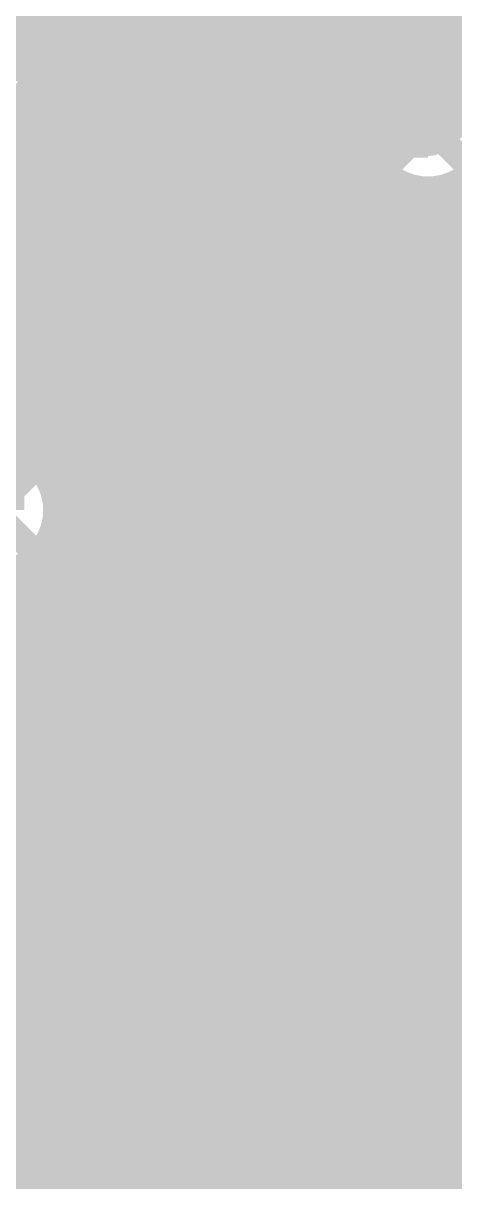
# Model space of a CAD drawing. Extents: x -3 to 92, y -53 to 125.
# Drawn here: x 7.29 to 11.57, y 58.75 to 70.23 of the extents above; entities that cross this region are included whole.
import ezdxf

# ---------------------------------------------------------------- set-up
doc = ezdxf.new("R2010")
doc.units = 0
doc.header["$MEASUREMENT"] = 0
doc.layers.get('0').update_dxf_attribs({"linetype": 'CONTINUOUS'})
for name, color, linetype in [('23-325-0_AST', 7, 'CONTINUOUS'), ('23-325-0_BOT', 7, 'CONTINUOUS'), ('23-325-0_DRD', 2, 'CONTINUOUS'), ('23-325-0_IN1', 4, 'CONTINUOUS'), ('23-325-0_IN2', 3, 'CONTINUOUS'), ('23-325-0_SMT', 10, 'CONTINUOUS'), ('23-325-0_SPT', 14, 'CONTINUOUS'), ('23-325-0_SST', 9, 'CONTINUOUS'), ('23-325-0_TOP', 12, 'CONTINUOUS'), ('THRUHOLE_TAP', 8, 'CONTINUOUS')]:
    doc.layers.add(name, color=color, linetype=linetype)

# ---------------------------------------------------------------- blocks, each defined once
blk = doc.blocks.new('ROUND_68')
at = {"const_width": 0.29972}
blk.add_lwpolyline([(-0.14986, 0, 1), (0.14986, 0, 1)], format="xyb", close=True, dxfattribs=at)
blk = doc.blocks.new('ROUND_78')
at = {"const_width": 0.29972}
blk.add_lwpolyline([(-0.14986, 0, 1), (0.14986, 0, 1)], format="xyb", close=True, dxfattribs=at)
blk = doc.blocks.new('RECTANGLE_7')
blk.add_solid([(0.4064, 0.4826), (0.4064, -0.4826), (-0.4064, 0.4826), (-0.4064, -0.4826)])
blk = doc.blocks.new('ROUND_84')
at = {"const_width": 0.10033}
blk.add_lwpolyline([(-0.050164, 0, 1), (0.050164, 0, 1)], format="xyb", close=True, dxfattribs=at)

msp = doc.modelspace()

# ---------------------------------------------------------------- linework, layer by layer
at = {"layer": '23-325-0_AST', "const_width": 0.1524}
for points in [[(7.4295, 65.8495), (10.3505, 65.8495), (10.3505, 67.4878), (7.4295, 67.4878), (7.4295, 65.8495)], [(14.1605, 67.5005), (11.2395, 67.5005), (11.2395, 65.8622), (14.1605, 65.8622), (14.1605, 67.5005)], [(7.8105, 66.72326), (8.1661, 66.72326), (8.28548, 66.8909), (8.28548, 67.06108), (8.1661, 67.23126), (7.8105, 67.23126), (7.8105, 66.21526)], [(8.6487, 66.3829), (8.76808, 66.21526), (9.0043, 66.21526), (9.12368, 66.3829), (9.12368, 66.55308), (8.88746, 66.8909), (9.12368, 67.23126), (8.6487, 67.23126)], [(9.4869, 66.3829), (9.60628, 66.21526), (9.8425, 66.21526), (9.96188, 66.3829), (9.96188, 66.55308), (9.72566, 66.8909), (9.96188, 67.23126), (9.4869, 67.23126)], [(8.10768, 66.72326), (8.28548, 66.21526)], [(7.4295, 63.3095), (10.3505, 63.3095), (10.3505, 64.9478), (7.4295, 64.9478), (7.4295, 63.3095)], [(11.2395, 63.3095), (14.1605, 63.3095), (14.1605, 64.9478), (11.2395, 64.9478), (11.2395, 63.3095)], [(7.8105, 64.18326), (8.1661, 64.18326), (8.28548, 64.3509), (8.28548, 64.52108), (8.1661, 64.69126), (7.8105, 64.69126), (7.8105, 63.67526)], [(8.6487, 63.8429), (8.76808, 63.67526), (9.0043, 63.67526), (9.12368, 63.8429), (9.12368, 64.01308), (8.88746, 64.3509), (9.12368, 64.69126), (8.6487, 64.69126)], [(9.54786, 64.18326), (9.90346, 64.18326), (9.96188, 64.01308), (9.96188, 63.8429), (9.90346, 63.67526), (9.54786, 63.67526), (9.4869, 63.8429), (9.4869, 64.01308), (9.72566, 64.69126)], [(11.6205, 64.05626), (11.9761, 64.05626), (12.09548, 64.2239), (12.09548, 64.39408), (11.9761, 64.56426), (11.6205, 64.56426), (11.6205, 63.54826)], [(8.10768, 64.18326), (8.28548, 63.67526)], [(10.3505, 62.4205), (7.4295, 62.4205), (7.4295, 60.7822), (10.3505, 60.7822), (10.3505, 62.4205)], [(11.2395, 60.7695), (14.1605, 60.7695), (14.1605, 62.4078), (11.2395, 62.4078), (11.2395, 60.7695)], [(8.27532, 61.29274), (8.21436, 61.12256), (7.85876, 61.12256), (7.80034, 61.29274), (7.80034, 61.97092), (7.85876, 62.13856), (8.21436, 62.13856), (8.27532, 61.97092)], [(9.11352, 61.12256), (8.63854, 61.12256), (9.11352, 61.80074), (9.11352, 61.97092), (9.05256, 62.13856), (8.69696, 62.13856), (8.63854, 61.97092)], [(9.65454, 61.12256), (9.53516, 61.29274), (9.47674, 61.46292), (9.47674, 61.80074), (9.53516, 61.97092), (9.65454, 62.13856), (9.77392, 62.13856), (9.89076, 61.97092), (9.95172, 61.80074), (9.95172, 61.46292), (9.89076, 61.29274), (9.77392, 61.12256), (9.65454, 61.12256)], [(11.6205, 61.64326), (11.9761, 61.64326), (12.09548, 61.8109), (12.09548, 61.98108), (11.9761, 62.15126), (11.6205, 62.15126), (11.6205, 61.13526)], [(7.9502, 60.19038), (7.44982, 59.69), (7.44982, 55.1942), (11.8491, 55.1942), (11.8491, 60.28944), (8.04926, 60.28944), (7.9502, 60.19038)], [(8.26516, 59.75096), (8.26516, 59.0296)], [(7.99084, 59.64174), (7.99084, 59.13882)], [(8.46582, 59.67984), (8.03148, 59.67984)], [(8.128, 59.73064), (8.128, 59.04992)], [(8.40232, 59.71794), (8.40232, 59.06262)], [(8.57758, 59.54268), (7.92226, 59.54268)], [(8.53948, 59.60618), (8.53948, 59.17184)], [(8.6106, 59.40552), (7.88924, 59.40552)], [(8.59028, 59.26836), (7.90956, 59.26836)], [(8.50138, 59.1312), (7.99846, 59.1312)]]:
    msp.add_lwpolyline(points, dxfattribs=at)
for points in [[(8.24992, 59.75096, 0.4142136), (7.88924, 59.39028)], [(8.6106, 59.39028, 0.4142136), (8.24992, 59.75096)], [(7.88924, 59.39028, 0.4142136), (8.24992, 59.0296)], [(8.24992, 59.0296, 0.4142136), (8.6106, 59.39028)]]:
    msp.add_lwpolyline(points, format="xyb", dxfattribs=at)
at = {"layer": '23-325-0_BOT'}
for points, const_width in [([(10.414, 105.89006), (10.414, 67.17538)], 0.254), ([(10.6426, 105.66146), (10.6426, 67.2846)], 0.254), ([(11.303, 69.215), (11.3538, 69.2658), (11.3538, 94.2848)], 0.635), ([(10.7061, 94.2848), (10.7061, 69.46646)], 0.254), ([(8.255, 57.08904), (8.255, 68.961), (6.731, 70.485), (6.731, 88.138)], 0.254), ([(8.89, 27.94), (8.89, 69.088), (7.366, 70.612), (7.366, 82.677)], 0.254), ([(8.255, 78.867), (8.255, 70.612), (9.398, 69.469), (9.398, 41.402), (11.43, 39.37)], 0.254), ([(10.16, 42.291), (9.906, 42.545), (9.906, 75.946), (9.398, 76.454)], 0.254), ([(10.3632, 75.946), (10.3632, 67.1322)], 0.254), ([(9.271, 75.83678), (9.271, 70.24116)], 0.254), ([(9.4488, 75.7555), (9.4488, 70.06336)], 0.254), ([(8.7122, 70.79996), (9.4488, 70.06336)], 0.254), ([(9.4488, 70.1802), (9.33196, 70.1802)], 0.254), ([(10.7061, 70.1802), (10.3632, 70.1802)], 0.254), ([(10.7061, 69.9516), (10.3632, 69.9516)], 0.254), ([(10.7061, 69.723), (10.3632, 69.723)], 0.254), ([(10.7061, 69.4944), (10.3632, 69.4944)], 0.254), ([(6.985, 65.405), (6.985, 69.215)], 0.635), ([(10.65784, 69.2658), (10.3632, 69.2658)], 0.254), ([(10.6807, 69.0372), (10.3632, 69.0372)], 0.254), ([(10.79754, 68.8086), (10.3632, 68.8086)], 0.254), ([(10.8712, 68.7324), (10.8712, 67.29984)], 0.254), ([(11.176, 68.58), (10.3632, 68.58)], 0.254), ([(11.0998, 68.60032), (11.0998, 67.22618)], 0.254), ([(11.3284, 68.5673), (11.3284, 67.01028)], 0.254), ([(17.8943, 68.58), (11.43, 68.58)], 0.254), ([(11.557, 68.6181), (11.557, 58.3565)], 0.254), ([(17.8943, 68.3514), (10.3632, 68.3514)], 0.254), ([(17.8943, 68.1228), (10.3632, 68.1228)], 0.254), ([(17.8943, 67.8942), (10.3632, 67.8942)], 0.254), ([(17.8943, 67.6656), (10.3632, 67.6656)], 0.254), ([(17.8943, 67.437), (10.3632, 67.437)], 0.254), ([(10.45972, 67.2084), (10.3632, 67.2084)], 0.254), ([(17.8943, 67.2084), (11.13028, 67.2084)], 0.254), ([(17.8943, 66.9798), (11.34618, 66.9798)], 0.254), ([(17.8943, 66.7512), (11.41984, 66.7512)], 0.254), ([(17.8943, 66.5226), (11.4046, 66.5226)], 0.254), ([(17.8943, 66.294), (11.29538, 66.294)], 0.254), ([(11.3284, 66.33972), (11.3284, 64.47028)], 0.254), ([(10.3632, 66.21526), (10.3632, 64.5922)], 0.254), ([(10.414, 66.17208), (10.414, 64.63538)], 0.254), ([(10.63498, 66.0654), (10.3632, 66.0654)], 0.254), ([(10.6426, 66.06286), (10.6426, 64.7446)], 0.254), ([(10.8712, 66.05016), (10.8712, 64.75984)], 0.254), ([(17.8943, 66.0654), (10.95248, 66.0654)], 0.254), ([(11.0998, 66.12382), (11.0998, 64.68618)], 0.254), ([(17.8943, 65.8368), (10.3632, 65.8368)], 0.254), ([(17.8943, 65.6082), (10.3632, 65.6082)], 0.254), ([(17.8943, 65.3796), (10.3632, 65.3796)], 0.254), ([(17.8943, 65.151), (10.3632, 65.151)], 0.254), ([(17.8943, 64.9224), (10.3632, 64.9224)], 0.254), ([(10.5029, 64.6938), (10.3632, 64.6938)], 0.254), ([(17.8943, 64.6938), (11.08456, 64.6938)], 0.254), ([(17.8943, 64.4652), (11.33094, 64.4652)], 0.254), ([(17.8943, 64.2366), (11.4173, 64.2366)], 0.254), ([(17.8943, 64.008), (11.41222, 64.008)], 0.254), ([(17.8943, 63.7794), (11.3157, 63.7794)], 0.254), ([(11.3284, 63.79972), (11.3284, 58.25998)], 0.254), ([(10.3632, 63.67526), (10.3632, 51.2572)], 0.254), ([(10.414, 63.63208), (10.414, 51.30038)], 0.254), ([(10.55878, 63.5508), (10.3632, 63.5508)], 0.254), ([(10.6426, 63.52286), (10.6426, 51.4096)], 0.254), ([(10.8712, 63.51016), (10.8712, 51.42484)], 0.254), ([(17.8943, 63.5508), (11.03122, 63.5508)], 0.254), ([(11.0998, 63.58382), (11.0998, 57.9755)], 0.254), ([(17.8943, 63.3222), (10.3632, 63.3222)], 0.254), ([(17.8943, 63.0936), (10.3632, 63.0936)], 0.254), ([(17.8943, 62.865), (10.3632, 62.865)], 0.254), ([(17.8943, 62.6364), (10.3632, 62.6364)], 0.254), ([(17.8943, 62.4078), (10.3632, 62.4078)], 0.254), ([(17.8943, 62.1792), (10.3632, 62.1792)], 0.254), ([(17.8943, 61.9506), (10.3632, 61.9506)], 0.254), ([(17.8943, 61.722), (10.3632, 61.722)], 0.254), ([(17.8943, 61.4934), (10.3632, 61.4934)], 0.254), ([(17.8943, 61.2648), (10.3632, 61.2648)], 0.254), ([(17.8943, 61.0362), (10.3632, 61.0362)], 0.254), ([(17.8943, 60.8076), (10.3632, 60.8076)], 0.254), ([(17.8943, 60.579), (10.3632, 60.579)], 0.254), ([(17.8943, 60.3504), (10.3632, 60.3504)], 0.254), ([(14.14526, 60.1218), (10.3632, 60.1218)], 0.254), ([(14.0081, 59.8932), (10.3632, 59.8932)], 0.254), ([(13.97508, 59.6646), (10.3632, 59.6646)], 0.254), ([(14.02842, 59.436), (10.3632, 59.436)], 0.254), ([(14.1986, 59.2074), (10.3632, 59.2074)], 0.254), ([(17.8943, 58.9788), (10.3632, 58.9788)], 0.254), ([(17.8943, 58.7502), (10.3632, 58.7502)], 0.254)]:
    msp.add_lwpolyline(points, dxfattribs=dict(at, const_width=const_width))
at = {"layer": '23-325-0_BOT', "const_width": 0.254}
for points in [[(10.7061, 69.46646, 0.1000096), (10.6553, 69.215)], [(10.6553, 69.215, 0.4142136), (11.303, 68.5673)], [(11.303, 68.5673, 0.1989118), (11.76099, 68.75701)], [(10.795, 67.30492, 0.1915), (10.36248, 67.13296)], [(11.42492, 66.675, 0.4142136), (10.795, 67.30492)], [(10.795, 66.04508, 0.4142136), (11.42492, 66.675)], [(10.3632, 66.21526, 0.1907828), (10.795, 66.04428)], [(10.795, 64.76492, 0.1915), (10.36248, 64.59296)], [(10.795, 64.76492, 0.1915), (10.36248, 64.59296)], [(11.42492, 64.135, 0.4142136), (10.795, 64.76492)], [(11.42492, 64.135, 0.4142136), (10.795, 64.76492)], [(10.795, 63.50508, 0.4142136), (11.42492, 64.135)], [(10.795, 63.50508, 0.4142136), (11.42492, 64.135)], [(10.3632, 63.67526, 0.1907828), (10.795, 63.50428)], [(10.3632, 63.67526, 0.1907828), (10.795, 63.50428)]]:
    msp.add_lwpolyline(points, format="xyb", dxfattribs=at)
at = {"layer": '23-325-0_DRD', "const_width": 0.254}
for points in [[(7.62, 69.85), (6.35, 68.58)], [(7.62, 68.58), (6.35, 69.85)], [(11.938, 69.85), (10.668, 68.58)], [(11.938, 68.58), (10.668, 69.85)], [(11.43, 67.31), (10.16, 66.04)], [(11.43, 66.04), (10.16, 67.31)], [(7.62, 66.04), (6.35, 64.77)], [(7.62, 64.77), (6.35, 66.04)], [(11.43, 64.77), (10.16, 63.5)], [(11.43, 63.5), (10.16, 64.77)], [(11.43, 64.77), (10.16, 63.5)], [(11.43, 63.5), (10.16, 64.77)], [(11.43, 64.77), (10.16, 63.5)], [(11.43, 63.5), (10.16, 64.77)], [(8.001, 63.0428), (6.731, 61.7728)], [(8.001, 61.7728), (6.731, 63.0428)]]:
    msp.add_lwpolyline(points, dxfattribs=at)
at = {"layer": '23-325-0_IN1', "const_width": 0.254}
for points in [[(10.16, 124.46), (10.16, 42.92092)], [(10.3886, 124.46), (10.3886, 42.87774)], [(10.6172, 124.46), (10.6172, 42.7228)], [(10.8458, 93.91142), (10.8458, 69.6468)], [(11.0744, 93.72092), (11.0744, 69.80174)], [(11.303, 93.65742), (11.303, 69.84492)], [(11.5316, 93.68028), (11.5316, 69.80174)], [(7.1882, 82.07248), (7.1882, 69.8119)], [(7.4168, 82.04962), (7.4168, 69.6722)], [(7.6454, 78.70698), (7.6454, 57.24906)], [(7.874, 78.36408), (7.874, 57.59196)], [(8.5598, 78.31582), (8.5598, 57.64022)], [(8.1026, 78.25486), (8.1026, 57.70118)], [(8.3312, 78.24216), (8.3312, 57.71388)], [(8.7884, 76.29398), (8.7884, 57.42432)], [(9.9314, 76.11872), (9.9314, 42.87774)], [(9.017, 75.95108), (9.017, 28.55722)], [(9.7028, 75.90282), (9.7028, 42.7228)], [(9.2456, 75.84186), (9.2456, 28.4607)], [(9.4742, 75.82916), (9.4742, 28.17622)], [(44.65066, 70.1802), (1.82118, 70.1802)], [(44.49826, 69.9516), (1.60528, 69.9516)], [(10.92962, 69.723), (7.35584, 69.723)], [(44.45508, 69.723), (11.67384, 69.723)], [(10.73912, 69.4944), (7.54888, 69.4944)], [(10.67562, 69.2658), (7.61238, 69.2658)], [(10.69848, 69.0372), (7.58952, 69.0372)], [(10.8204, 68.8086), (7.46506, 68.8086)], [(10.8458, 68.78066), (10.8458, 39.60622)], [(7.4168, 68.75526), (7.4168, 65.8622)], [(17.15008, 68.58), (-0.51308, 68.58)], [(7.1882, 68.6181), (7.1882, 66.0019)], [(11.0744, 68.62826), (11.0744, 39.8907)], [(11.303, 68.58508), (11.303, 39.98722)], [(11.5316, 68.62826), (11.5316, 39.9923)], [(17.04086, 68.3514), (-0.55626, 68.3514)], [(17.02816, 68.1228), (5.4102, 68.1228)], [(17.10182, 67.8942), (5.5499, 67.8942)], [(17.31772, 67.6656), (5.58292, 67.6656)], [(46.99508, 67.437), (5.52958, 67.437)], [(47.03826, 67.2084), (5.35686, 67.2084)], [(47.19066, 66.9798), (-2.413, 66.9798)], [(37.41166, 66.7512), (-2.413, 66.7512)], [(37.25926, 66.5226), (-2.413, 66.5226)], [(37.21608, 66.294), (-2.413, 66.294)], [(37.25926, 66.0654), (-2.413, 66.0654)], [(37.41166, 65.8368), (7.4422, 65.8368)], [(86.36, 65.6082), (7.5819, 65.6082)], [(86.36, 65.3796), (7.61492, 65.3796)], [(21.0947, 65.151), (7.56158, 65.151)], [(20.77974, 64.9224), (7.38886, 64.9224)], [(7.4168, 64.94526), (7.4168, 41.38422)], [(7.1882, 64.8081), (7.1882, 38.97122)], [(20.60702, 64.6938), (-2.413, 64.6938)], [(20.50796, 64.4652), (-2.413, 64.4652)], [(20.46478, 64.2366), (-2.413, 64.2366)], [(20.46732, 64.008), (-2.413, 64.008)], [(20.51558, 63.7794), (-2.413, 63.7794)], [(20.62226, 63.5508), (-2.413, 63.5508)], [(20.80514, 63.3222), (-2.413, 63.3222)], [(21.15058, 63.0936), (-2.413, 63.0936)], [(22.9997, 62.865), (-2.413, 62.865)], [(21.15058, 62.6364), (-2.413, 62.6364)], [(20.80514, 62.4078), (-2.413, 62.4078)], [(20.62226, 62.1792), (-2.413, 62.1792)], [(20.51558, 61.9506), (-2.413, 61.9506)], [(20.46732, 61.722), (-2.413, 61.722)], [(20.46478, 61.4934), (-2.413, 61.4934)], [(20.50796, 61.2648), (-2.413, 61.2648)], [(20.60702, 61.0362), (-2.413, 61.0362)], [(20.77974, 60.8076), (-2.413, 60.8076)], [(21.0947, 60.579), (-2.413, 60.579)], [(22.9997, 60.3504), (-2.413, 60.3504)], [(21.21662, 60.1218), (-2.413, 60.1218)], [(20.83054, 59.8932), (-2.413, 59.8932)], [(20.6375, 59.6646), (-2.413, 59.6646)], [(20.52574, 59.436), (-2.413, 59.436)], [(20.46986, 59.2074), (-2.413, 59.2074)], [(20.46224, 58.9788), (-2.413, 58.9788)], [(20.50034, 58.7502), (-2.413, 58.7502)]]:
    msp.add_lwpolyline(points, dxfattribs=at)
for points in [[(7.61492, 69.215, 0.4142136), (6.985, 69.84492)], [(11.303, 69.84492, 0.4142136), (10.67308, 69.215)], [(11.93292, 69.215, 0.4142136), (11.303, 69.84492)], [(6.985, 68.58508, 0.4142136), (7.61492, 69.215)], [(10.67308, 69.215, 0.4142136), (11.303, 68.58508)], [(11.303, 68.58508, 0.4142136), (11.93292, 69.215)], [(7.61492, 65.405, 0.4142136), (6.985, 66.03492)], [(6.985, 64.77508, 0.4142136), (7.61492, 65.405)]]:
    msp.add_lwpolyline(points, format="xyb", dxfattribs=at)
at = {"layer": '23-325-0_SST', "const_width": 0.1524}
for points in [[(7.56666, 68.3514), (7.92226, 68.3514), (8.0391, 68.52158), (8.0391, 68.69176), (7.92226, 68.8594), (7.56666, 68.8594), (7.56666, 67.8434)], [(8.40486, 68.01358), (8.5217, 67.8434), (8.76046, 67.8434), (8.8773, 68.01358), (8.8773, 68.18376), (8.64108, 68.52158), (8.8773, 68.8594), (8.40486, 68.8594)], [(9.24306, 68.01358), (9.3599, 67.8434), (9.59866, 67.8434), (9.7155, 68.01358), (9.7155, 68.18376), (9.47928, 68.52158), (9.7155, 68.8594), (9.24306, 68.8594)], [(12.07516, 67.91706), (12.01674, 67.74942), (11.66114, 67.74942), (11.60272, 67.91706), (11.60272, 68.59524), (11.66114, 68.76542), (12.01674, 68.76542), (12.07516, 68.59524)], [(7.8613, 68.3514), (8.0391, 67.8434)], [(7.4295, 65.8495), (10.3505, 65.8495), (10.3505, 67.4878), (7.4295, 67.4878), (7.4295, 65.8495)], [(14.1605, 67.5005), (11.2395, 67.5005), (11.2395, 65.8622), (14.1605, 65.8622), (14.1605, 67.5005)], [(7.82066, 65.4304), (8.17626, 65.4304), (8.2931, 65.60058), (8.2931, 65.77076), (8.17626, 65.9384), (7.82066, 65.9384), (7.82066, 64.9224)], [(8.65886, 65.09258), (8.7757, 64.9224), (9.01446, 64.9224), (9.1313, 65.09258), (9.1313, 65.26276), (8.89508, 65.60058), (9.1313, 65.9384), (8.65886, 65.9384)], [(9.55548, 65.4304), (9.91108, 65.4304), (9.9695, 65.26276), (9.9695, 65.09258), (9.91108, 64.9224), (9.55548, 64.9224), (9.49706, 65.09258), (9.49706, 65.26276), (9.73328, 65.9384)], [(8.1153, 65.4304), (8.2931, 64.9224)], [(7.4295, 63.3095), (10.3505, 63.3095), (10.3505, 64.9478), (7.4295, 64.9478), (7.4295, 63.3095)], [(11.2395, 63.3095), (14.1605, 63.3095), (14.1605, 64.9478), (11.2395, 64.9478), (11.2395, 63.3095)], [(8.26516, 62.58306), (8.20674, 62.41542), (7.85114, 62.41542), (7.79272, 62.58306), (7.79272, 63.26124), (7.85114, 63.43142), (8.20674, 63.43142), (8.26516, 63.26124)], [(9.10336, 62.41542), (8.63092, 62.41542), (9.10336, 63.09106), (9.10336, 63.26124), (9.04494, 63.43142), (8.68934, 63.43142), (8.63092, 63.26124)], [(9.64692, 62.41542), (9.52754, 62.58306), (9.46912, 62.75324), (9.46912, 63.09106), (9.52754, 63.26124), (9.64692, 63.43142), (9.76376, 63.43142), (9.88314, 63.26124), (9.94156, 63.09106), (9.94156, 62.75324), (9.88314, 62.58306), (9.76376, 62.41542), (9.64692, 62.41542)], [(10.3505, 62.4205), (7.4295, 62.4205), (7.4295, 60.7822), (10.3505, 60.7822), (10.3505, 62.4205)], [(11.2395, 60.7695), (14.1605, 60.7695), (14.1605, 62.4078), (11.2395, 62.4078), (11.2395, 60.7695)], [(7.9502, 60.19038), (8.04926, 60.28944), (11.8491, 60.28944), (11.8491, 55.1942), (7.44982, 55.1942), (7.44982, 55.29326), (7.44982, 59.69), (7.9502, 60.19038)], [(8.26516, 59.75096), (8.26516, 59.0296)], [(7.99084, 59.64174), (7.99084, 59.13882)], [(8.46582, 59.67984), (8.03148, 59.67984)], [(8.128, 59.73064), (8.128, 59.04992)], [(8.40232, 59.71794), (8.40232, 59.06262)], [(8.57758, 59.54268), (7.92226, 59.54268)], [(8.53948, 59.60618), (8.53948, 59.17184)], [(8.6106, 59.40552), (7.88924, 59.40552)], [(8.59028, 59.26836), (7.90956, 59.26836)], [(8.50138, 59.1312), (7.99846, 59.1312)]]:
    msp.add_lwpolyline(points, dxfattribs=at)
for points in [[(8.24992, 59.75096, 0.4142136), (7.88924, 59.39028)], [(8.6106, 59.39028, 0.4142136), (8.24992, 59.75096)], [(7.88924, 59.39028, 0.4142136), (8.24992, 59.0296)], [(8.24992, 59.0296, 0.4142136), (8.6106, 59.39028)]]:
    msp.add_lwpolyline(points, format="xyb", dxfattribs=at)
at = {"layer": '23-325-0_TOP'}
for points, const_width in [([(36.83, 114.69878), (36.21278, 114.69878), (35.814, 114.3), (35.814, 112.395), (34.798, 111.379), (33.147, 111.379), (29.718, 107.95), (29.718, 104.267), (27.432, 101.981), (22.606, 101.981), (17.145, 107.442), (6.731, 107.442), (6.223, 107.95), (4.064, 107.95), (3.302, 107.188), (3.302, 71.628), (8.1788, 66.7512), (8.1788, 66.675)], 0.254), ([(6.985, 69.215), (11.303, 69.215)], 0.635), ([(9.6012, 66.675), (9.6012, 64.135)], 0.254), ([(11.9888, 66.675), (10.795, 66.675)], 0.254), ([(6.4262, 65.405), (6.985, 65.405)], 0.635), ([(8.1788, 61.595), (7.366, 62.4078), (8.1788, 63.2206), (8.1788, 64.135)], 0.254), ([(9.6012, 64.135), (9.6012, 61.595)], 0.254), ([(11.9888, 64.135), (10.795, 64.135)], 0.254), ([(10.795, 64.135), (11.9888, 64.135)], 0.254), ([(10.795, 64.135), (11.9888, 64.135)], 0.254), ([(9.144, 63.246), (6.8834, 63.246)], 0.254), ([(7.1882, 63.246), (7.1882, 61.14796)], 0.254), ([(7.4168, 63.246), (7.4168, 60.91936)], 0.254), ([(7.6454, 63.246), (7.6454, 62.4078)], 0.254), ([(7.874, 63.246), (7.874, 62.4078)], 0.254), ([(8.1026, 63.246), (8.1026, 62.4078)], 0.254), ([(8.3312, 63.246), (8.3312, 62.4078)], 0.254), ([(8.5598, 63.246), (8.5598, 62.4078)], 0.254), ([(8.7884, 63.246), (8.7884, 62.4078)], 0.254), ([(9.017, 63.246), (9.017, 62.4078)], 0.254), ([(9.144, 63.246), (9.144, 62.4078)], 0.254), ([(9.144, 63.119), (6.8834, 63.119)], 0.254), ([(9.144, 62.8904), (6.8834, 62.8904)], 0.254), ([(9.144, 62.6618), (6.8834, 62.6618)], 0.254), ([(9.144, 62.4332), (6.8834, 62.4332)], 0.254), ([(7.1628, 62.4078), (6.8834, 62.4078)], 0.254), ([(7.1628, 62.4078), (7.1628, 61.17336)], 0.254), ([(8.1788, 61.595), (7.366, 62.4078)], 0.254), ([(8.8646, 62.4078), (7.4422, 62.4078)], 0.254), ([(7.4422, 62.4078), (7.4422, 60.89396)], 0.254), ([(8.1788, 62.4078), (8.1788, 61.595)], 0.254), ([(8.9154, 62.4078), (8.8646, 62.4078)], 0.254), ([(9.144, 62.4078), (8.9154, 62.4078)], 0.254), ([(7.4422, 62.2046), (7.1628, 62.2046)], 0.254), ([(7.4422, 61.976), (7.1628, 61.976)], 0.254), ([(7.4422, 61.7474), (7.1628, 61.7474)], 0.254), ([(6.4262, 61.595), (6.4262, 61.2648), (7.493, 60.198), (7.493, 57.531), (7.05104, 57.08904), (6.35, 57.08904)], 0.254), ([(7.4422, 61.595), (8.1788, 61.595)], 0.254), ([(8.1788, 60.7822), (8.1788, 61.595)], 0.254), ([(12.94892, 58.38952), (10.69848, 58.38952), (9.6012, 59.4868), (9.6012, 61.595)], 0.254), ([(7.4422, 61.5188), (7.1628, 61.5188)], 0.254), ([(7.4422, 61.2902), (7.1628, 61.2902)], 0.254), ([(7.1628, 61.17336), (7.4422, 60.89396)], 0.254), ([(7.4422, 61.0616), (7.27456, 61.0616)], 0.254), ([(7.55396, 60.7822), (7.81558, 60.52058)], 0.254), ([(8.8646, 60.7822), (7.55396, 60.7822)], 0.254), ([(7.6454, 60.7822), (7.6454, 60.69076)], 0.254), ([(7.874, 60.7822), (7.874, 60.44946)], 0.254), ([(8.1026, 60.7822), (8.1026, 57.70118)], 0.254), ([(8.3312, 60.7822), (8.3312, 57.71388)], 0.254), ([(8.5598, 60.7822), (8.5598, 57.64022)], 0.254), ([(8.7884, 60.7822), (8.7884, 57.54624)], 0.254), ([(8.9154, 60.7822), (8.8646, 60.7822)], 0.254), ([(9.144, 60.7822), (8.9154, 60.7822)], 0.254), ([(9.017, 60.7822), (9.017, 57.54624)], 0.254), ([(9.144, 60.7822), (9.144, 59.4868)], 0.254), ([(9.144, 60.6044), (7.73176, 60.6044)], 0.254), ([(9.144, 60.3758), (7.91464, 60.3758)], 0.254), ([(7.9502, 60.198), (7.9502, 57.64022)], 0.254), ([(9.144, 60.1472), (7.9502, 60.1472)], 0.254), ([(9.144, 59.9186), (7.9502, 59.9186)], 0.254), ([(9.144, 59.69), (7.9502, 59.69)], 0.254), ([(9.144, 59.4614), (7.9502, 59.4614)], 0.254), ([(9.2202, 59.2328), (7.9502, 59.2328)], 0.254), ([(9.2456, 59.19978), (9.2456, 57.54624)], 0.254), ([(9.28116, 59.15914), (10.37336, 58.06694)], 0.254), ([(9.4361, 59.0042), (7.9502, 59.0042)], 0.254), ([(9.4742, 58.9661), (9.4742, 57.54624)], 0.254), ([(9.6647, 58.7756), (7.9502, 58.7756)], 0.254), ([(9.7028, 58.7375), (9.7028, 57.54624)], 0.254)]:
    msp.add_lwpolyline(points, dxfattribs=dict(at, const_width=const_width))
at = {"layer": '23-325-0_TOP', "const_width": 0.254}
for points in [[(7.9502, 60.198, 0.1989124), (7.81629, 60.52129)], [(9.144, 59.4868, 0.1989124), (9.27791, 59.16351)], [(9.144, 59.4868, 0.1989124), (9.27791, 59.16351)]]:
    msp.add_lwpolyline(points, format="xyb", dxfattribs=at)

# ---------------------------------------------------------------- block references
at = {"layer": '23-325-0_BOT'}
for p in [(11.303, 69.215), (10.795, 66.675), (10.795, 64.135), (7.366, 62.4078)]:
    msp.add_blockref('ROUND_68', p, dxfattribs=at)
at = {"layer": '23-325-0_IN1'}
for p in [(11.303, 69.215), (10.795, 66.675), (10.795, 64.135), (7.366, 62.4078)]:
    msp.add_blockref('ROUND_78', p, dxfattribs=at)
at = {"layer": '23-325-0_IN2'}
for p in [(11.303, 69.215), (10.795, 66.675), (10.795, 64.135), (7.366, 62.4078)]:
    msp.add_blockref('ROUND_68', p, dxfattribs=at)
at = {"layer": '23-325-0_SMT'}
for p in [(8.1788, 66.675), (9.6012, 66.675), (8.1788, 64.135), (9.6012, 64.135), (8.1788, 61.595), (9.6012, 61.595)]:
    msp.add_blockref('RECTANGLE_7', p, dxfattribs=at)
at = {"layer": '23-325-0_SPT'}
for p in [(8.1788, 66.675), (9.6012, 66.675), (8.1788, 64.135), (9.6012, 64.135), (8.1788, 61.595), (9.6012, 61.595)]:
    msp.add_blockref('RECTANGLE_7', p, dxfattribs=at)
at = {"layer": '23-325-0_TOP'}
for name, p in [('ROUND_68', (11.303, 69.215)), ('RECTANGLE_7', (8.1788, 66.675)), ('RECTANGLE_7', (9.6012, 66.675)), ('ROUND_68', (10.795, 66.675)), ('RECTANGLE_7', (8.1788, 64.135)), ('RECTANGLE_7', (9.6012, 64.135)), ('ROUND_68', (10.795, 64.135)), ('ROUND_68', (7.366, 62.4078)), ('RECTANGLE_7', (8.1788, 61.595)), ('RECTANGLE_7', (9.6012, 61.595))]:
    msp.add_blockref(name, p, dxfattribs=at)
at = {"layer": 'THRUHOLE_TAP'}
for p in [(11.303, 69.215), (10.795, 66.675), (10.795, 64.135), (7.366, 62.4078)]:
    msp.add_blockref('ROUND_84', p, dxfattribs=at)

doc.saveas('drawing.dxf')
